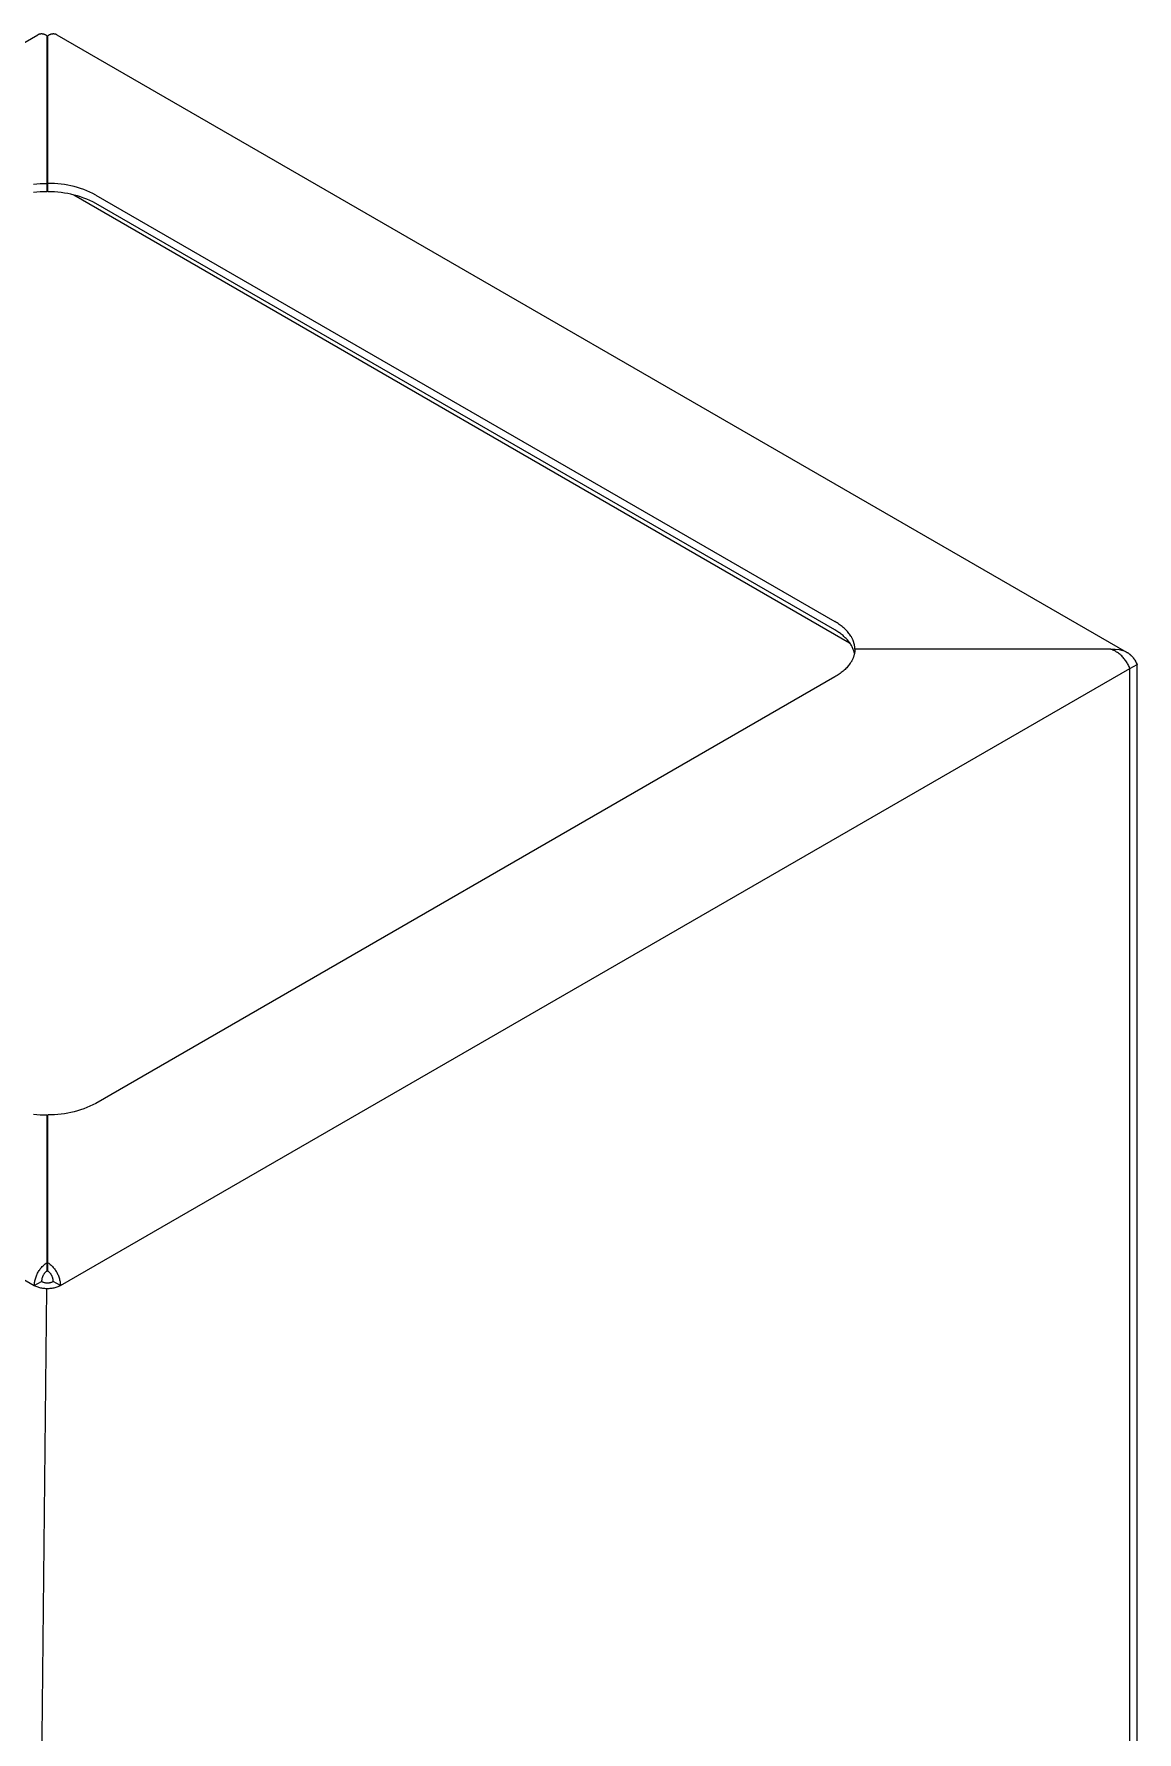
# Model space of a CAD drawing. Header units: millimetres. Extents: x 7 to 2510, y -101 to 1516.
# Drawn here: x 2117.6 to 2439.7, y 984.3 to 1480.4 of the extents above; entities that cross this region are included whole.
import ezdxf

# ---------------------------------------------------------------- set-up
doc = ezdxf.new("R2010")
doc.units = ezdxf.units.MM
doc.layers.add('ZANO_R', color=7, linetype='Continuous', lineweight=0)

msp = doc.modelspace()

# ---------------------------------------------------------------- linework, layer by layer
at = {"layer": 'ZANO_R'}
for p, q in [((1807.36, 1300.42), (2118.7, 1480.17)), ((2118.78, 1480.2), (2118.7, 1480.17)), ((2118.86, 1480.23), (2118.78, 1480.2)), ((2118.95, 1480.26), (2118.86, 1480.23)), ((2119.03, 1480.29), (2118.95, 1480.26)), ((2119.12, 1480.31), (2119.03, 1480.29)), ((2119.21, 1480.33), (2119.12, 1480.31)), ((2119.3, 1480.35), (2119.21, 1480.33)), ((2119.38, 1480.36), (2119.3, 1480.35)), ((2119.47, 1480.37), (2119.38, 1480.36)), ((2119.56, 1480.38), (2119.47, 1480.37)), ((2119.65, 1480.38), (2119.56, 1480.38)), ((2119.74, 1480.38), (2119.65, 1480.38)), ((2119.83, 1480.38), (2119.74, 1480.38)), ((2119.92, 1480.38), (2119.83, 1480.38)), ((2120.01, 1480.37), (2119.92, 1480.38)), ((2120.1, 1480.36), (2120.01, 1480.37)), ((2120.19, 1480.35), (2120.1, 1480.36)), ((2120.27, 1480.33), (2120.19, 1480.35)), ((2120.36, 1480.31), (2120.27, 1480.33)), ((2120.45, 1480.29), (2120.36, 1480.31)), ((2120.53, 1480.26), (2120.45, 1480.29)), ((2120.62, 1480.24), (2120.53, 1480.26)), ((2120.7, 1480.2), (2120.62, 1480.24)), ((2120.78, 1480.17), (2120.7, 1480.2)), ((2120.86, 1480.13), (2120.78, 1480.17)), ((2120.94, 1480.09), (2120.86, 1480.13)), ((2121.02, 1480.05), (2120.94, 1480.09)), ((2121.1, 1480.01), (2121.02, 1480.05)), ((2121.18, 1479.96), (2121.1, 1480.01)), ((2121.25, 1479.91), (2121.18, 1479.96)), ((2121.32, 1479.86), (2121.25, 1479.91)), ((2121.32, 1479.86), (2121.32, 1436.71)), ((2121.32, 1478.65), (2121.62, 1478.65)), ((2121.7, 1479.91), (2121.62, 1479.86)), ((2121.62, 1436.71), (2121.62, 1479.86)), ((2121.77, 1479.96), (2121.7, 1479.91)), ((2121.85, 1480.01), (2121.77, 1479.96)), ((2121.92, 1480.05), (2121.85, 1480.01)), ((2122, 1480.09), (2121.92, 1480.05)), ((2122.08, 1480.13), (2122, 1480.09)), ((2122.16, 1480.17), (2122.08, 1480.13)), ((2122.25, 1480.2), (2122.16, 1480.17)), ((2122.33, 1480.24), (2122.25, 1480.2)), ((2122.41, 1480.26), (2122.33, 1480.24)), ((2122.5, 1480.29), (2122.41, 1480.26)), ((2122.59, 1480.31), (2122.5, 1480.29)), ((2122.67, 1480.33), (2122.59, 1480.31)), ((2122.76, 1480.35), (2122.67, 1480.33)), ((2122.85, 1480.36), (2122.76, 1480.35)), ((2122.94, 1480.37), (2122.85, 1480.36)), ((2123.03, 1480.38), (2122.94, 1480.37)), ((2123.12, 1480.38), (2123.03, 1480.38)), ((2123.21, 1480.38), (2123.12, 1480.38)), ((2123.3, 1480.38), (2123.21, 1480.38)), ((2123.38, 1480.38), (2123.3, 1480.38)), ((2123.47, 1480.37), (2123.38, 1480.38)), ((2123.56, 1480.36), (2123.47, 1480.37)), ((2123.65, 1480.35), (2123.56, 1480.36)), ((2123.74, 1480.33), (2123.65, 1480.35)), ((2123.83, 1480.31), (2123.74, 1480.33)), ((2123.91, 1480.29), (2123.83, 1480.31)), ((2124, 1480.26), (2123.91, 1480.29)), ((2124.08, 1480.23), (2124, 1480.26)), ((2124.17, 1480.2), (2124.08, 1480.23)), ((2124.25, 1480.17), (2124.17, 1480.2)), ((2124.25, 1480.17), (2436.64, 1299.81)), ((2121.42, 1476.92), (2121.32, 1476.92)), ((2121.52, 1476.92), (2121.42, 1476.92)), ((2121.62, 1476.92), (2121.52, 1476.92)), ((2121.47, 1440.58), (2121.32, 1440.58)), ((2121.32, 1439.42), (2121.42, 1439.42)), ((2121.42, 1439.42), (2121.52, 1439.42)), ((2121.62, 1440.58), (2121.47, 1440.58)), ((2121.52, 1439.42), (2121.62, 1439.42)), ((2117.45, 1436.5), (2118.42, 1436.6)), ((2118.42, 1434.15), (2117.45, 1434.05)), ((2118.42, 1436.6), (2119.38, 1436.67)), ((2119.38, 1434.22), (2118.42, 1434.15)), ((2119.38, 1436.67), (2120.35, 1436.7)), ((2120.35, 1434.25), (2119.38, 1434.22)), ((2120.35, 1436.7), (2121.32, 1436.71)), ((2121.32, 1434.26), (2120.35, 1434.25)), ((2121.32, 1438.54), (2121.47, 1438.54)), ((2121.42, 1437.38), (2121.32, 1437.38)), ((2121.32, 1436.71), (2121.32, 1434.26)), ((2121.52, 1437.38), (2121.42, 1437.38)), ((2121.47, 1438.54), (2121.62, 1438.54)), ((2121.62, 1437.38), (2121.52, 1437.38)), ((2121.62, 1434.26), (2121.62, 1436.71)), ((2122.59, 1436.7), (2121.62, 1436.71)), ((2122.59, 1434.25), (2121.62, 1434.26)), ((2123.56, 1436.67), (2122.59, 1436.7)), ((2123.56, 1434.22), (2122.59, 1434.25)), ((2124.53, 1436.6), (2123.56, 1436.67)), ((2124.53, 1434.15), (2123.56, 1434.22)), ((2125.49, 1436.5), (2124.53, 1436.6)), ((2125.49, 1434.05), (2124.53, 1434.15)), ((2126.46, 1436.37), (2125.49, 1436.5)), ((2126.46, 1433.92), (2125.49, 1434.05)), ((2127.41, 1436.21), (2126.46, 1436.37)), ((2127.41, 1433.76), (2126.46, 1433.92)), ((2128.36, 1436.01), (2127.41, 1436.21)), ((2128.36, 1433.56), (2127.41, 1433.76)), ((2129.3, 1435.78), (2128.36, 1436.01)), ((2130.24, 1435.52), (2129.3, 1435.78)), ((2131.16, 1435.23), (2130.24, 1435.52)), ((2132.08, 1434.91), (2131.16, 1435.23)), ((2132.98, 1434.56), (2132.08, 1434.91)), ((2133.87, 1434.18), (2132.98, 1434.56)), ((2134.75, 1433.76), (2133.87, 1434.18)), ((2135.62, 1433.32), (2134.75, 1433.76)), ((2129.3, 1433.33), (2128.36, 1433.56)), ((2129.18, 1433.36), (2355.75, 1302.56)), ((2130.24, 1433.07), (2129.3, 1433.33)), ((2131.16, 1432.78), (2130.24, 1433.07)), ((2132.08, 1432.46), (2131.16, 1432.78)), ((2132.98, 1432.11), (2132.08, 1432.46)), ((2133.87, 1431.73), (2132.98, 1432.11)), ((2134.75, 1431.32), (2133.87, 1431.73)), ((2135.62, 1430.87), (2134.75, 1431.32)), ((2135.62, 1433.32), (2351.43, 1308.72)), ((2351.43, 1306.27), (2135.62, 1430.87)), ((2351.76, 1308.52), (2351.43, 1308.72)), ((2351.72, 1306.1), (2351.43, 1306.27)), ((2352, 1305.93), (2351.72, 1306.1)), ((2352.09, 1308.32), (2351.76, 1308.52)), ((2352.28, 1305.75), (2352, 1305.93)), ((2352.41, 1308.12), (2352.09, 1308.32)), ((2352.55, 1305.57), (2352.28, 1305.75)), ((2352.72, 1307.9), (2352.41, 1308.12)), ((2352.81, 1305.39), (2352.55, 1305.57)), ((2353.02, 1307.69), (2352.72, 1307.9)), ((2353.07, 1305.2), (2352.81, 1305.39)), ((2353.32, 1307.47), (2353.02, 1307.69)), ((2353.32, 1305.01), (2353.07, 1305.2)), ((2353.6, 1307.24), (2353.32, 1307.47)), ((2353.57, 1304.81), (2353.32, 1305.01)), ((2353.81, 1304.62), (2353.57, 1304.81)), ((2353.88, 1307.01), (2353.6, 1307.24)), ((2354.15, 1306.77), (2353.88, 1307.01)), ((2354.4, 1306.53), (2354.15, 1306.77)), ((2354.65, 1306.29), (2354.4, 1306.53)), ((2354.89, 1306.04), (2354.65, 1306.29)), ((2355.12, 1305.79), (2354.89, 1306.04)), ((2355.34, 1305.53), (2355.12, 1305.79)), ((2355.54, 1305.28), (2355.34, 1305.53)), ((2355.74, 1305.01), (2355.54, 1305.28)), ((2355.92, 1304.75), (2355.74, 1305.01)), ((2356.1, 1304.49), (2355.92, 1304.75)), ((2354.04, 1304.41), (2353.81, 1304.62)), ((2354.27, 1304.21), (2354.04, 1304.41)), ((2354.49, 1304), (2354.27, 1304.21)), ((2354.7, 1303.79), (2354.49, 1304)), ((2354.9, 1303.58), (2354.7, 1303.79)), ((2355.1, 1303.36), (2354.9, 1303.58)), ((2355.29, 1303.14), (2355.1, 1303.36)), ((2355.47, 1302.92), (2355.29, 1303.14)), ((2355.64, 1302.7), (2355.47, 1302.92)), ((2355.81, 1302.47), (2355.64, 1302.7)), ((2355.96, 1302.24), (2355.81, 1302.47)), ((2356.11, 1302.01), (2355.96, 1302.24)), ((2356.18, 1304.35), (2356.1, 1304.49)), ((2356.25, 1301.78), (2356.11, 1302.01)), ((2356.26, 1304.22), (2356.18, 1304.35)), ((2356.38, 1301.55), (2356.25, 1301.78)), ((2356.34, 1304.08), (2356.26, 1304.22)), ((2356.41, 1303.95), (2356.34, 1304.08)), ((2356.5, 1301.32), (2356.38, 1301.55)), ((2356.48, 1303.81), (2356.41, 1303.95)), ((2356.55, 1303.67), (2356.48, 1303.81)), ((2356.62, 1301.08), (2356.5, 1301.32)), ((2356.61, 1303.54), (2356.55, 1303.67)), ((2356.67, 1303.4), (2356.61, 1303.54)), ((2356.72, 1300.85), (2356.62, 1301.08)), ((2356.73, 1303.26), (2356.67, 1303.4)), ((2356.82, 1300.61), (2356.72, 1300.85)), ((2356.79, 1303.13), (2356.73, 1303.26)), ((2356.84, 1302.99), (2356.79, 1303.13)), ((2356.9, 1300.37), (2356.82, 1300.61)), ((2356.89, 1302.85), (2356.84, 1302.99)), ((2356.94, 1302.71), (2356.89, 1302.85)), ((2356.98, 1300.13), (2356.9, 1300.37)), ((2356.98, 1302.58), (2356.94, 1302.71)), ((2357.02, 1302.44), (2356.98, 1302.58)), ((2357.05, 1299.89), (2356.98, 1300.13)), ((2357.06, 1302.3), (2357.02, 1302.44)), ((2357.11, 1299.66), (2357.05, 1299.89)), ((2357.1, 1302.16), (2357.06, 1302.3)), ((2357.13, 1302.02), (2357.1, 1302.16)), ((2357.16, 1301.88), (2357.13, 1302.02)), ((2357.18, 1301.74), (2357.16, 1301.88)), ((2357.21, 1301.61), (2357.18, 1301.74)), ((2357.23, 1301.47), (2357.21, 1301.61)), ((2357.23, 1299.82), (2357.21, 1299.68)), ((2357.25, 1301.33), (2357.23, 1301.47)), ((2357.25, 1299.96), (2357.23, 1299.82)), ((2357.26, 1301.19), (2357.25, 1301.33)), ((2357.26, 1300.09), (2357.25, 1299.96)), ((2357.27, 1301.05), (2357.26, 1301.19)), ((2357.27, 1300.23), (2357.26, 1300.09)), ((2357.28, 1300.92), (2357.27, 1301.05)), ((2357.28, 1300.37), (2357.27, 1300.23)), ((2357.29, 1300.78), (2357.28, 1300.92)), ((2357.29, 1300.51), (2357.28, 1300.37)), ((2357.29, 1300.64), (2357.29, 1300.78)), ((2357.29, 1300.64), (2357.29, 1300.51)), ((2432.03, 1300.64), (2357.29, 1300.64)), ((2432.03, 1300.64), (2433.18, 1300.71)), ((2432.33, 1300.53), (2432.03, 1300.64)), ((2432.61, 1300.41), (2432.33, 1300.53)), ((2432.9, 1300.27), (2432.61, 1300.41)), ((2433.18, 1300.13), (2432.9, 1300.27)), ((2433.18, 1300.71), (2433.26, 1300.71)), ((2433.45, 1299.98), (2433.18, 1300.13)), ((2433.26, 1300.71), (2434.41, 1300.61)), ((2433.72, 1299.82), (2433.45, 1299.98)), ((2433.98, 1299.65), (2433.72, 1299.82)), ((2434.41, 1300.61), (2434.49, 1300.59)), ((2434.49, 1300.59), (2435.52, 1300.32)), ((2435.52, 1300.32), (2435.59, 1300.3)), ((2435.59, 1300.3), (2435.66, 1300.27)), ((2435.66, 1300.27), (2435.88, 1300.18)), ((2435.88, 1300.18), (2436.1, 1300.08)), ((2436.1, 1300.08), (2436.32, 1299.97)), ((2436.32, 1299.97), (2436.54, 1299.86)), ((2436.54, 1299.86), (2436.75, 1299.73)), ((2436.75, 1299.73), (2436.96, 1299.6)), ((1803.28, 1296.23), (2117.65, 1114.73)), ((2125.29, 1114.73), (2437.55, 1295.01)), ((2354.4, 1294.75), (2354.15, 1294.51)), ((2354.65, 1295), (2354.4, 1294.75)), ((2354.89, 1295.25), (2354.65, 1295)), ((2355.12, 1295.5), (2354.89, 1295.25)), ((2355.34, 1295.75), (2355.12, 1295.5)), ((2355.54, 1296.01), (2355.34, 1295.75)), ((2355.74, 1296.27), (2355.54, 1296.01)), ((2355.92, 1296.53), (2355.74, 1296.27)), ((2356.1, 1296.8), (2355.92, 1296.53)), ((2356.18, 1296.93), (2356.1, 1296.8)), ((2356.26, 1297.07), (2356.18, 1296.93)), ((2356.34, 1297.2), (2356.26, 1297.07)), ((2356.41, 1297.34), (2356.34, 1297.2)), ((2356.48, 1297.47), (2356.41, 1297.34)), ((2356.55, 1297.61), (2356.48, 1297.47)), ((2356.61, 1297.75), (2356.55, 1297.61)), ((2356.67, 1297.88), (2356.61, 1297.75)), ((2356.73, 1298.02), (2356.67, 1297.88)), ((2356.79, 1298.16), (2356.73, 1298.02)), ((2356.84, 1298.3), (2356.79, 1298.16)), ((2356.89, 1298.43), (2356.84, 1298.3)), ((2356.94, 1298.57), (2356.89, 1298.43)), ((2356.98, 1298.71), (2356.94, 1298.57)), ((2357.02, 1298.85), (2356.98, 1298.71)), ((2357.06, 1298.99), (2357.02, 1298.85)), ((2357.1, 1299.13), (2357.06, 1298.99)), ((2357.13, 1299.26), (2357.1, 1299.13)), ((2357.14, 1299.54), (2357.11, 1299.66)), ((2357.16, 1299.4), (2357.13, 1299.26)), ((2357.16, 1299.42), (2357.14, 1299.54)), ((2357.18, 1299.54), (2357.16, 1299.4)), ((2357.21, 1299.68), (2357.18, 1299.54)), ((2434.24, 1299.47), (2433.98, 1299.65)), ((2434.49, 1299.28), (2434.24, 1299.47)), ((2434.74, 1299.08), (2434.49, 1299.28)), ((2434.97, 1298.88), (2434.74, 1299.08)), ((2435.2, 1298.67), (2434.97, 1298.88)), ((2435.43, 1298.45), (2435.2, 1298.67)), ((2435.64, 1298.22), (2435.43, 1298.45)), ((2435.85, 1297.98), (2435.64, 1298.22)), ((2436.05, 1297.74), (2435.85, 1297.98)), ((2436.24, 1297.49), (2436.05, 1297.74)), ((2436.42, 1297.24), (2436.24, 1297.49)), ((2436.6, 1296.98), (2436.42, 1297.24)), ((2436.76, 1296.71), (2436.6, 1296.98)), ((2436.92, 1296.44), (2436.76, 1296.71)), ((2436.86, 1299.68), (2437.05, 1299.55)), ((2437.06, 1296.16), (2436.92, 1296.44)), ((2436.96, 1299.6), (2437.16, 1299.46)), ((2437.05, 1299.55), (2437.24, 1299.42)), ((2437.2, 1295.88), (2437.06, 1296.16)), ((2437.16, 1299.46), (2437.36, 1299.32)), ((2437.33, 1295.59), (2437.2, 1295.88)), ((2437.24, 1299.42), (2437.42, 1299.28)), ((2437.44, 1295.3), (2437.33, 1295.59)), ((2437.36, 1299.32), (2437.55, 1299.17)), ((2437.42, 1299.28), (2437.6, 1299.14)), ((2437.55, 1295.01), (2437.44, 1295.3)), ((2437.55, 1299.17), (2437.73, 1299.01)), ((2437.55, 1295.01), (2439.67, 1296.23)), ((2437.55, 943.02), (2437.55, 1295.01)), ((2437.6, 1299.14), (2437.77, 1298.99)), ((2437.73, 1299.01), (2437.91, 1298.85)), ((2437.77, 1298.99), (2437.94, 1298.83)), ((2437.91, 1298.85), (2438.09, 1298.68)), ((2437.94, 1298.83), (2438.1, 1298.67)), ((2438.09, 1298.68), (2438.26, 1298.5)), ((2438.1, 1298.67), (2438.25, 1298.5)), ((2438.26, 1298.5), (2438.42, 1298.32)), ((2438.42, 1298.32), (2438.58, 1298.13)), ((2438.58, 1298.13), (2438.73, 1297.94)), ((2438.59, 1298.1), (2438.75, 1297.88)), ((2438.73, 1297.94), (2438.87, 1297.74)), ((2438.75, 1297.88), (2438.91, 1297.66)), ((2438.87, 1297.74), (2439.01, 1297.54)), ((2438.91, 1297.66), (2439.05, 1297.44)), ((2439.01, 1297.54), (2439.14, 1297.33)), ((2439.05, 1297.44), (2439.19, 1297.2)), ((2439.14, 1297.33), (2439.26, 1297.12)), ((2439.19, 1297.2), (2439.32, 1296.97)), ((2439.26, 1297.12), (2439.37, 1296.9)), ((2439.32, 1296.97), (2439.45, 1296.73)), ((2439.37, 1296.9), (2439.48, 1296.68)), ((2439.45, 1296.73), (2439.56, 1296.48)), ((2439.48, 1296.68), (2439.58, 1296.46)), ((2439.58, 1296.46), (2439.67, 1296.23)), ((2439.67, 944.16), (2439.67, 1296.23)), ((2351.43, 1292.56), (2135.62, 1167.96)), ((2351.76, 1292.76), (2351.43, 1292.56)), ((2352.09, 1292.96), (2351.76, 1292.76)), ((2352.41, 1293.17), (2352.09, 1292.96)), ((2352.72, 1293.38), (2352.41, 1293.17)), ((2353.02, 1293.6), (2352.72, 1293.38)), ((2353.32, 1293.82), (2353.02, 1293.6)), ((2353.6, 1294.05), (2353.32, 1293.82)), ((2353.88, 1294.28), (2353.6, 1294.05)), ((2354.15, 1294.51), (2353.88, 1294.28)), ((2130.24, 1165.76), (2129.3, 1165.5)), ((2131.16, 1166.05), (2130.24, 1165.76)), ((2132.08, 1166.37), (2131.16, 1166.05)), ((2132.98, 1166.73), (2132.08, 1166.37)), ((2133.87, 1167.11), (2132.98, 1166.73)), ((2134.75, 1167.52), (2133.87, 1167.11)), ((2135.62, 1167.96), (2134.75, 1167.52)), ((2117.45, 1164.78), (2118.42, 1164.68)), ((2118.42, 1164.68), (2119.38, 1164.62)), ((2119.38, 1164.62), (2120.35, 1164.58)), ((2120.35, 1164.58), (2121.32, 1164.58)), ((2121.32, 1164.58), (2121.32, 1121.43)), ((2121.62, 1121.43), (2121.62, 1164.58)), ((2122.59, 1164.58), (2121.62, 1164.58)), ((2123.56, 1164.62), (2122.59, 1164.58)), ((2124.53, 1164.68), (2123.56, 1164.62)), ((2125.49, 1164.78), (2124.53, 1164.68)), ((2126.46, 1164.92), (2125.49, 1164.78)), ((2127.41, 1165.08), (2126.46, 1164.92)), ((2128.36, 1165.28), (2127.41, 1165.08)), ((2129.3, 1165.5), (2128.36, 1165.28)), ((2121.32, 1153.7), (2121.42, 1153.7)), ((2121.47, 1152.54), (2121.32, 1152.54)), ((2121.42, 1153.7), (2121.52, 1153.7)), ((2121.62, 1152.54), (2121.47, 1152.54)), ((2121.52, 1153.7), (2121.62, 1153.7)), ((2120.85, 1121.08), (2121.08, 1121.26)), ((2121.08, 1121.26), (2121.32, 1121.43)), ((2121.32, 1121.43), (2121.32, 1118.98)), ((2121.62, 1118.98), (2121.62, 1121.43)), ((2121.62, 1121.43), (2121.86, 1121.26)), ((2121.86, 1121.26), (2122.1, 1121.08)), ((2117.77, 1115.89), (2117.83, 1116.18)), ((2117.83, 1116.18), (2117.89, 1116.47)), ((2117.89, 1116.47), (2117.97, 1116.75)), ((2117.97, 1116.75), (2118.05, 1117.03)), ((2118.05, 1117.03), (2118.15, 1117.31)), ((2118.15, 1117.31), (2118.25, 1117.59)), ((2118.25, 1117.59), (2118.36, 1117.86)), ((2118.36, 1117.86), (2118.49, 1118.12)), ((2118.49, 1118.12), (2118.62, 1118.39)), ((2118.62, 1118.39), (2118.76, 1118.64)), ((2118.76, 1118.64), (2118.91, 1118.9)), ((2118.91, 1118.9), (2119.07, 1119.14)), ((2119.07, 1119.14), (2119.24, 1119.38)), ((2119.24, 1119.38), (2119.41, 1119.62)), ((2119.41, 1119.62), (2119.59, 1119.85)), ((2119.59, 1119.85), (2119.79, 1120.07)), ((2119.79, 1116.21), (2119.78, 1116.08)), ((2119.79, 1120.07), (2119.98, 1120.29)), ((2119.8, 1116.34), (2119.79, 1116.21)), ((2119.81, 1116.47), (2119.8, 1116.34)), ((2119.84, 1116.6), (2119.81, 1116.47)), ((2119.86, 1116.73), (2119.84, 1116.6)), ((2119.89, 1116.86), (2119.86, 1116.73)), ((2119.92, 1116.98), (2119.89, 1116.86)), ((2119.96, 1117.11), (2119.92, 1116.98)), ((2120.01, 1117.23), (2119.96, 1117.11)), ((2119.98, 1120.29), (2120.19, 1120.5)), ((2120.05, 1117.35), (2120.01, 1117.23)), ((2120.1, 1117.47), (2120.05, 1117.35)), ((2120.16, 1117.59), (2120.1, 1117.47)), ((2120.22, 1117.71), (2120.16, 1117.59)), ((2120.19, 1120.5), (2120.4, 1120.7)), ((2120.28, 1117.82), (2120.22, 1117.71)), ((2120.35, 1117.93), (2120.28, 1117.82)), ((2120.42, 1118.04), (2120.35, 1117.93)), ((2120.4, 1120.7), (2120.62, 1120.89)), ((2120.5, 1118.15), (2120.42, 1118.04)), ((2120.57, 1118.25), (2120.5, 1118.15)), ((2120.66, 1118.35), (2120.57, 1118.25)), ((2120.62, 1120.89), (2120.85, 1121.08)), ((2120.74, 1118.45), (2120.66, 1118.35)), ((2120.83, 1118.55), (2120.74, 1118.45)), ((2120.92, 1118.64), (2120.83, 1118.55)), ((2121.02, 1118.73), (2120.92, 1118.64)), ((2121.12, 1118.82), (2121.02, 1118.73)), ((2121.22, 1118.9), (2121.12, 1118.82)), ((2121.32, 1118.98), (2121.22, 1118.9)), ((2121.73, 1118.9), (2121.62, 1118.98)), ((2121.83, 1118.82), (2121.73, 1118.9)), ((2121.93, 1118.73), (2121.83, 1118.82)), ((2122.02, 1118.64), (2121.93, 1118.73)), ((2122.12, 1118.55), (2122.02, 1118.64)), ((2122.1, 1121.08), (2122.32, 1120.89)), ((2122.2, 1118.45), (2122.12, 1118.55)), ((2122.29, 1118.35), (2122.2, 1118.45)), ((2122.37, 1118.25), (2122.29, 1118.35)), ((2122.32, 1120.89), (2122.54, 1120.7)), ((2122.45, 1118.15), (2122.37, 1118.25)), ((2122.53, 1118.04), (2122.45, 1118.15)), ((2122.6, 1117.93), (2122.53, 1118.04)), ((2122.54, 1120.7), (2122.76, 1120.5)), ((2122.66, 1117.82), (2122.6, 1117.93)), ((2122.73, 1117.71), (2122.66, 1117.82)), ((2122.79, 1117.59), (2122.73, 1117.71)), ((2122.76, 1120.5), (2122.96, 1120.29)), ((2122.84, 1117.47), (2122.79, 1117.59)), ((2122.89, 1117.35), (2122.84, 1117.47)), ((2122.94, 1117.23), (2122.89, 1117.35)), ((2122.98, 1117.11), (2122.94, 1117.23)), ((2122.96, 1120.29), (2123.16, 1120.07)), ((2123.02, 1116.98), (2122.98, 1117.11)), ((2123.06, 1116.86), (2123.02, 1116.98)), ((2123.09, 1116.73), (2123.06, 1116.86)), ((2123.11, 1116.6), (2123.09, 1116.73)), ((2123.13, 1116.47), (2123.11, 1116.6)), ((2123.15, 1116.34), (2123.13, 1116.47)), ((2123.16, 1116.21), (2123.15, 1116.34)), ((2123.16, 1120.07), (2123.35, 1119.85)), ((2123.17, 1116.08), (2123.16, 1116.21)), ((2123.35, 1119.85), (2123.54, 1119.62)), ((2123.54, 1119.62), (2123.71, 1119.38)), ((2123.71, 1119.38), (2123.88, 1119.14)), ((2123.88, 1119.14), (2124.04, 1118.9)), ((2124.04, 1118.9), (2124.19, 1118.64)), ((2124.19, 1118.64), (2124.33, 1118.39)), ((2124.33, 1118.39), (2124.46, 1118.12)), ((2124.46, 1118.12), (2124.58, 1117.86)), ((2124.58, 1117.86), (2124.7, 1117.59)), ((2124.7, 1117.59), (2124.8, 1117.31)), ((2124.8, 1117.31), (2124.89, 1117.03)), ((2124.89, 1117.03), (2124.98, 1116.75)), ((2124.98, 1116.75), (2125.05, 1116.47)), ((2125.05, 1116.47), (2125.12, 1116.18)), ((2125.12, 1116.18), (2125.17, 1115.89)), ((2117.65, 1114.73), (2119.78, 1115.95)), ((2117.65, 1114.73), (2117.67, 1115.02)), ((2117.92, 1114.6), (2117.65, 1114.73)), ((2117.65, 762.65), (2121.27, 1113.82)), ((2117.67, 1115.02), (2117.69, 1115.31)), ((2117.69, 1115.31), (2117.73, 1115.6)), ((2117.73, 1115.6), (2117.77, 1115.89)), ((2118.19, 1114.48), (2117.92, 1114.6)), ((2118.46, 1114.37), (2118.19, 1114.48)), ((2118.74, 1114.27), (2118.46, 1114.37)), ((2119.01, 1114.18), (2118.74, 1114.27)), ((2119.3, 1114.1), (2119.01, 1114.18)), ((2119.58, 1114.03), (2119.3, 1114.1)), ((2119.87, 1113.97), (2119.58, 1114.03)), ((2119.78, 1116.08), (2119.78, 1115.95)), ((2119.78, 1115.95), (2119.89, 1115.89)), ((2120.16, 1113.92), (2119.87, 1113.97)), ((2119.89, 1115.89), (2120.01, 1115.84)), ((2120.01, 1115.84), (2120.13, 1115.79)), ((2120.13, 1115.79), (2120.26, 1115.75)), ((2120.45, 1113.88), (2120.16, 1113.92)), ((2120.26, 1115.75), (2120.38, 1115.71)), ((2120.38, 1115.71), (2120.51, 1115.67)), ((2120.74, 1113.85), (2120.45, 1113.88)), ((2120.51, 1115.67), (2120.63, 1115.64)), ((2120.63, 1115.64), (2120.76, 1115.61)), ((2121.03, 1113.82), (2120.74, 1113.85)), ((2120.76, 1115.61), (2120.89, 1115.59)), ((2120.89, 1115.59), (2121.02, 1115.57)), ((2121.02, 1115.57), (2121.15, 1115.56)), ((2121.33, 1113.81), (2121.03, 1113.82)), ((2121.15, 1115.56), (2121.28, 1115.55)), ((2121.28, 1115.55), (2121.41, 1115.55)), ((2121.62, 1113.81), (2121.33, 1113.81)), ((2121.41, 1115.55), (2121.54, 1115.55)), ((2121.54, 1115.55), (2121.67, 1115.55)), ((2121.91, 1113.82), (2121.62, 1113.81)), ((2121.67, 1115.55), (2121.8, 1115.56)), ((2121.8, 1115.56), (2121.93, 1115.57)), ((2122.21, 1113.85), (2121.91, 1113.82)), ((2121.93, 1115.57), (2122.06, 1115.59)), ((2122.06, 1115.59), (2122.19, 1115.61)), ((2122.19, 1115.61), (2122.31, 1115.64)), ((2122.5, 1113.88), (2122.21, 1113.85)), ((2122.31, 1115.64), (2122.44, 1115.67)), ((2122.44, 1115.67), (2122.57, 1115.71)), ((2122.79, 1113.92), (2122.5, 1113.88)), ((2122.57, 1115.71), (2122.69, 1115.75)), ((2122.69, 1115.75), (2122.81, 1115.79)), ((2123.08, 1113.97), (2122.79, 1113.92)), ((2122.81, 1115.79), (2122.93, 1115.84)), ((2122.93, 1115.84), (2123.05, 1115.89)), ((2123.05, 1115.89), (2123.17, 1115.95)), ((2123.36, 1114.03), (2123.08, 1113.97)), ((2123.17, 1115.95), (2123.17, 1116.08)), ((2125.29, 1114.73), (2123.17, 1115.95)), ((2123.65, 1114.1), (2123.36, 1114.03)), ((2123.93, 1114.18), (2123.65, 1114.1)), ((2124.21, 1114.27), (2123.93, 1114.18)), ((2124.49, 1114.37), (2124.21, 1114.27)), ((2124.76, 1114.48), (2124.49, 1114.37)), ((2125.03, 1114.6), (2124.76, 1114.48)), ((2125.29, 1114.73), (2125.03, 1114.6)), ((2125.17, 1115.89), (2125.22, 1115.6)), ((2125.22, 1115.6), (2125.25, 1115.31)), ((2125.25, 1115.31), (2125.28, 1115.02)), ((2125.28, 1115.02), (2125.29, 1114.73))]:
    msp.add_line(p, q, dxfattribs=at)

doc.saveas('drawing.dxf')
